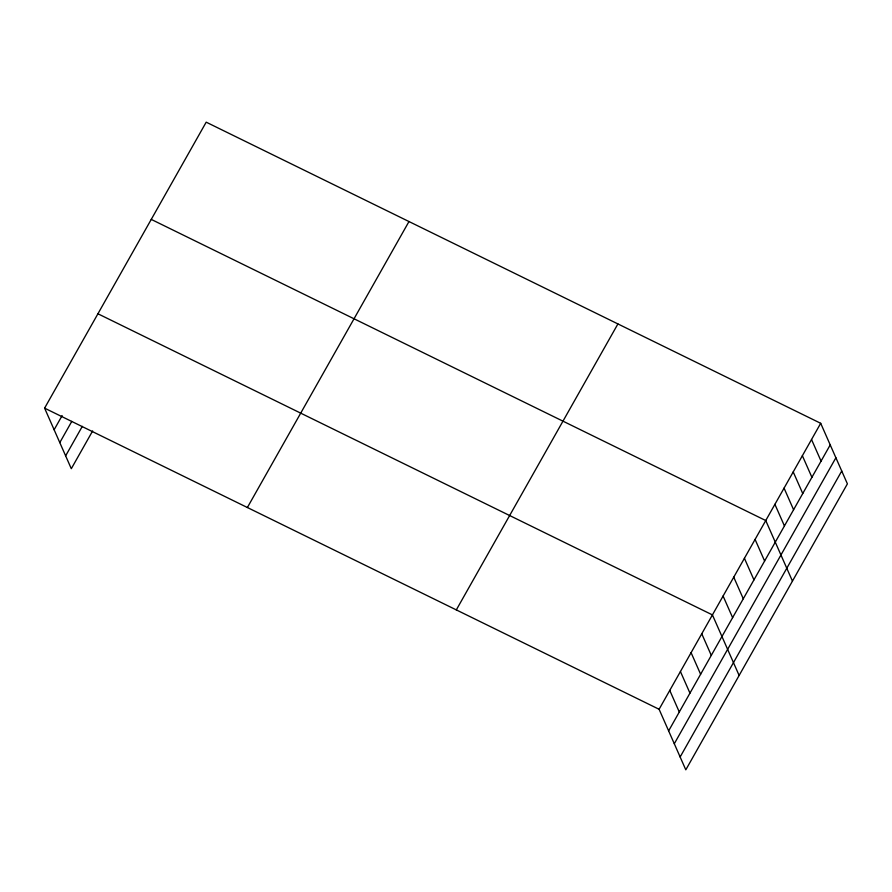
<?xml version="1.0" encoding="UTF-8"?>
<svg xmlns="http://www.w3.org/2000/svg" width="892" height="892" viewBox="0 0 892 892"><rect width="100%" height="100%" fill="white"/><g stroke="black" fill="none" stroke-linecap="round" stroke-linejoin="round"><path stroke-width="1.34" d="M44.6 408.146L206.197 122.171L820.696 423.299L847.4 483.854L685.803 769.829L659.099 709.274L44.6 408.146L71.304 468.701L92.634 430.947M54.133 429.754L62.128 415.594M59.797 442.599L71.795 421.37M65.64 455.845L82.309 426.354M247.385 507.515L408.982 221.539M456.314 609.905L617.911 323.93M659.099 709.274L820.696 423.299M668.632 730.883L830.218 444.907M674.296 743.738L835.893 457.763M680.139 756.985L841.736 471.009M151.25 219.399L765.749 520.538L792.453 581.093M97.93 313.772L712.418 614.9L739.133 675.456M811.53 439.511L821.064 461.119M802.376 455.712L811.91 477.32M793.222 471.913L802.755 493.532M784.068 488.125L793.59 509.733M774.903 504.326L784.436 525.934M755.078 539.404L764.611 561.012M744.419 558.28L753.952 579.889M733.748 577.157L743.281 598.766M723.089 596.034L732.622 617.643M701.759 633.777L711.292 655.386M691.088 652.654L700.621 674.263M680.429 671.531L689.962 693.14M669.758 690.397L679.291 712.017"/></g></svg>
